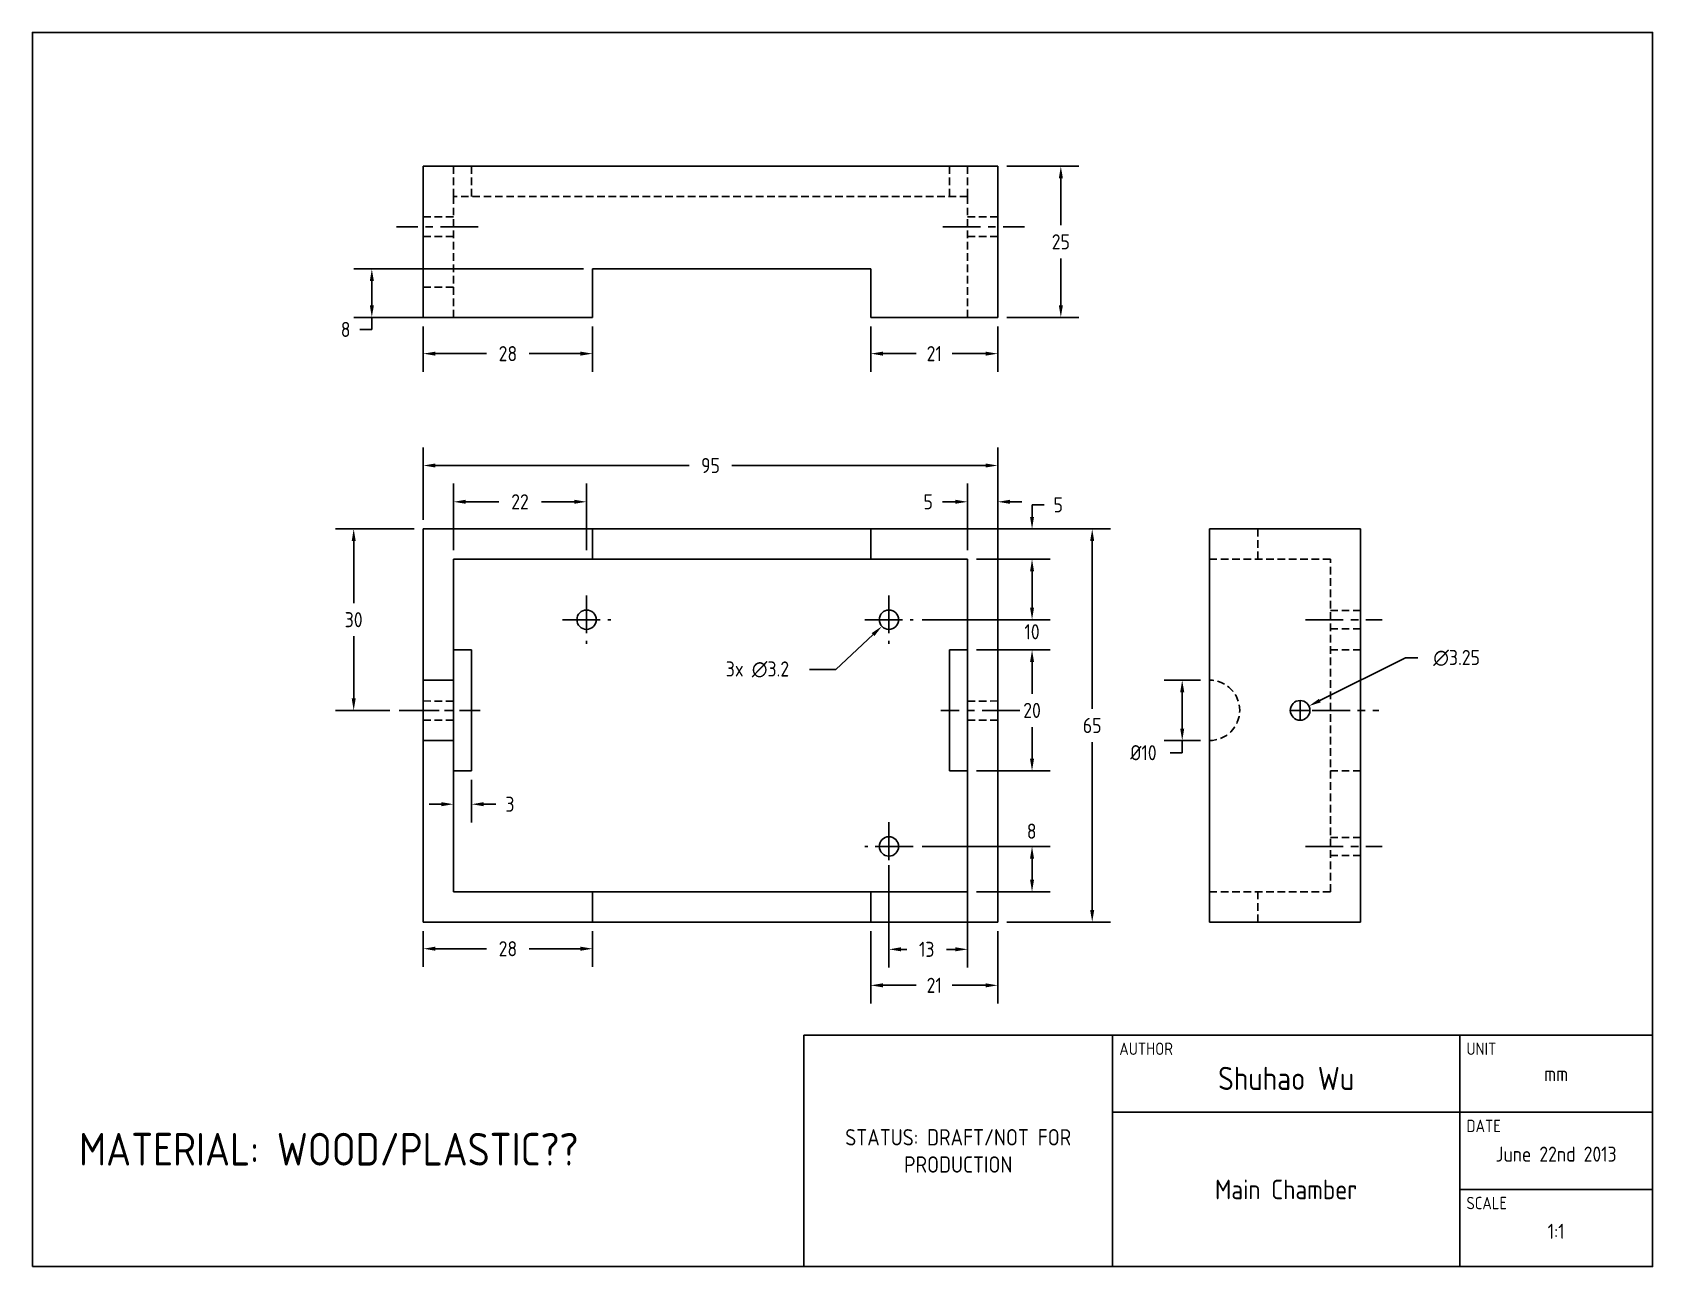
# Model space of a CAD drawing. Header units: inches. Extents: x -56 to 212, y -58 to 146.
import ezdxf
from ezdxf.enums import TextEntityAlignment as Align

# ---------------------------------------------------------------- set-up
doc = ezdxf.new("R2010")
doc.units = ezdxf.units.IN
doc.header["$LTSCALE"] = 5
doc.header["$MEASUREMENT"] = 0
doc.linetypes.add('CENTER', pattern=[2, 1.25, -0.25, 0.25, -0.25])
doc.linetypes.add('HIDDEN', pattern=[0.375, 0.25, -0.125])
for name, color, linetype in [('Centerlines', 1, 'CENTER'), ('dimensions', 7, 'Continuous'), ('HiddenLines', 7, 'HIDDEN'), ('TitleBlock', 7, 'Continuous')]:
    doc.layers.add(name, color=color, linetype=linetype)
doc.styles.get("Standard").update_dxf_attribs({"font": 'dim.shx'})
doc.dimstyles.get("Standard").update_dxf_attribs({"dimtxt": 2.5, "dimasz": 2, "dimexe": 3, "dimexo": 1.5, "dimgap": 1.5, "dimtad": 0, "dimtih": 1, "dimtoh": 1, "dimdec": 0, "dimzin": 0, "dimdsep": 46, "dimtxsty": 'Standard', "dimcen": -1.5, "dimadec": 0, "dimazin": 0, "dimtfac": 1, "dimtdec": 0, "dimtofl": 0, "dimtmove": 0, "dimatfit": 3, "dimfxl": 1, "dimtolj": 1, "dimtzin": 0, "dimarcsym": 0})

# ---------------------------------------------------------------- blocks, each defined once
blk = doc.blocks.new('*D1')
at = {"layer": 'Defpoints', "color": 0, "transparency": 16777216}
for p in [(8.26, 74.85), (8.26, 64.35), (103.26, 64.35)]:
    blk.add_point(p, dxfattribs=at)
at = {"layer": 'dimensions', "color": 0, "lineweight": -2, "transparency": 16777216}
for p, q in [((8.26, 65.85), (8.26, 77.85)), ((103.26, 65.85), (103.26, 77.85)), ((10.26, 74.85), (52.24, 74.85)), ((101.26, 74.85), (59.29, 74.85))]:
    blk.add_line(p, q, dxfattribs=at)
at = {"layer": 'dimensions', "color": 0, "transparency": 16777216}
for points in [[(10.26, 75.18), (10.26, 74.52), (8.26, 74.85)], [(101.26, 75.18), (101.26, 74.52), (103.26, 74.85)]]:
    blk.add_solid(points, dxfattribs=at)
at = {"layer": 'dimensions', "color": 0, "transparency": 16777216, "insert": (55.76, 74.85), "char_height": 2.5, "attachment_point": 5}
blk.add_mtext('\\A1;95', dxfattribs=at)
blk = doc.blocks.new('*D2')
at = {"layer": 'Defpoints', "color": 0, "transparency": 16777216}
for p in [(103.26, 64.35), (103.26, -0.65), (118.88, -0.65)]:
    blk.add_point(p, dxfattribs=at)
at = {"layer": 'dimensions', "color": 0, "lineweight": -2, "transparency": 16777216}
for p, q in [((104.76, 64.35), (121.88, 64.35)), ((118.88, 62.35), (118.88, 34.6)), ((118.88, 1.35), (118.88, 29.1)), ((104.76, -0.65), (121.88, -0.65))]:
    blk.add_line(p, q, dxfattribs=at)
at = {"layer": 'dimensions', "color": 0, "transparency": 16777216}
for points in [[(118.54, 62.35), (119.21, 62.35), (118.88, 64.35)], [(118.54, 1.35), (119.21, 1.35), (118.88, -0.65)]]:
    blk.add_solid(points, dxfattribs=at)
at = {"layer": 'dimensions', "color": 0, "transparency": 16777216, "insert": (118.88, 31.85), "char_height": 2.5, "attachment_point": 5}
blk.add_mtext('\\A1;65', dxfattribs=at)
blk = doc.blocks.new('*D3')
at = {"layer": 'Defpoints', "color": 0, "transparency": 16777216}
for p in [(103.26, 68.85), (98.26, 59.35), (103.26, 59.35)]:
    blk.add_point(p, dxfattribs=at)
at = {"layer": 'dimensions', "color": 0, "lineweight": -2, "transparency": 16777216}
for p, q in [((98.26, 60.85), (98.26, 71.85)), ((103.26, 60.85), (103.26, 71.85)), ((96.26, 68.85), (94.1, 68.85)), ((105.26, 68.85), (107.26, 68.85))]:
    blk.add_line(p, q, dxfattribs=at)
at = {"layer": 'dimensions', "color": 0, "transparency": 16777216}
for points in [[(96.26, 69.18), (96.26, 68.52), (98.26, 68.85)], [(105.26, 69.18), (105.26, 68.52), (103.26, 68.85)]]:
    blk.add_solid(points, dxfattribs=at)
at = {"layer": 'dimensions', "color": 0, "transparency": 16777216, "insert": (91.76, 68.85), "char_height": 2.5, "attachment_point": 5}
blk.add_mtext('\\A1;5', dxfattribs=at)
blk = doc.blocks.new('*D4')
at = {"layer": 'Defpoints', "color": 0, "transparency": 16777216}
for p in [(82.26, 99.35), (103.26, 99.35), (82.26, 93.35)]:
    blk.add_point(p, dxfattribs=at)
at = {"layer": 'dimensions', "color": 0, "lineweight": -2, "transparency": 16777216}
for p, q in [((82.26, 97.85), (82.26, 90.35)), ((103.26, 97.85), (103.26, 90.35)), ((84.26, 93.35), (89.78, 93.35)), ((101.26, 93.35), (95.75, 93.35))]:
    blk.add_line(p, q, dxfattribs=at)
at = {"layer": 'dimensions', "color": 0, "transparency": 16777216}
for points in [[(84.26, 93.68), (84.26, 93.02), (82.26, 93.35)], [(101.26, 93.68), (101.26, 93.02), (103.26, 93.35)]]:
    blk.add_solid(points, dxfattribs=at)
at = {"layer": 'dimensions', "color": 0, "transparency": 16777216, "insert": (92.76, 93.35), "char_height": 2.5, "attachment_point": 5}
blk.add_mtext('\\A1;21', dxfattribs=at)
blk = doc.blocks.new('*D5')
at = {"layer": 'Defpoints', "color": 0, "transparency": 16777216}
for p in [(8.26, 99.35), (36.26, 99.35), (8.26, 93.35)]:
    blk.add_point(p, dxfattribs=at)
at = {"layer": 'dimensions', "color": 0, "lineweight": -2, "transparency": 16777216}
for p, q in [((8.26, 97.85), (8.26, 90.35)), ((36.26, 97.85), (36.26, 90.35)), ((10.26, 93.35), (18.74, 93.35)), ((34.26, 93.35), (25.79, 93.35))]:
    blk.add_line(p, q, dxfattribs=at)
at = {"layer": 'dimensions', "color": 0, "transparency": 16777216}
for points in [[(10.26, 93.68), (10.26, 93.02), (8.26, 93.35)], [(34.26, 93.68), (34.26, 93.02), (36.26, 93.35)]]:
    blk.add_solid(points, dxfattribs=at)
at = {"layer": 'dimensions', "color": 0, "transparency": 16777216, "insert": (22.26, 93.35), "char_height": 2.5, "attachment_point": 5}
blk.add_mtext('\\A1;28', dxfattribs=at)
blk = doc.blocks.new('*D6')
at = {"layer": 'Defpoints', "color": 0, "transparency": 16777216}
for p in [(98.26, 64.35), (108.93, 64.35), (98.26, 59.35)]:
    blk.add_point(p, dxfattribs=at)
at = {"layer": 'dimensions', "color": 0, "lineweight": -2, "transparency": 16777216}
for p, q in [((108.93, 66.35), (108.93, 68.35)), ((108.93, 68.35), (110.93, 68.35)), ((99.76, 64.35), (111.93, 64.35)), ((99.76, 59.35), (111.93, 59.35)), ((108.93, 57.35), (108.93, 55.35))]:
    blk.add_line(p, q, dxfattribs=at)
at = {"layer": 'dimensions', "color": 0, "transparency": 16777216}
for points in [[(108.6, 66.35), (109.26, 66.35), (108.93, 64.35)], [(108.6, 57.35), (109.26, 57.35), (108.93, 59.35)]]:
    blk.add_solid(points, dxfattribs=at)
at = {"layer": 'dimensions', "color": 0, "transparency": 16777216, "insert": (113.26, 68.35), "char_height": 2.5, "attachment_point": 5}
blk.add_mtext('\\A1;5', dxfattribs=at)
blk = doc.blocks.new('*D7')
at = {"layer": 'Defpoints', "color": 0, "transparency": 16777216}
for p in [(103.26, 124.35), (103.26, 99.35), (113.69, 99.35)]:
    blk.add_point(p, dxfattribs=at)
at = {"layer": 'dimensions', "color": 0, "lineweight": -2, "transparency": 16777216}
for p, q in [((104.76, 124.35), (116.69, 124.35)), ((113.69, 122.35), (113.69, 114.6)), ((113.69, 101.35), (113.69, 109.1)), ((104.76, 99.35), (116.69, 99.35))]:
    blk.add_line(p, q, dxfattribs=at)
at = {"layer": 'dimensions', "color": 0, "transparency": 16777216}
for points in [[(113.36, 122.35), (114.03, 122.35), (113.69, 124.35)], [(113.36, 101.35), (114.03, 101.35), (113.69, 99.35)]]:
    blk.add_solid(points, dxfattribs=at)
at = {"layer": 'dimensions', "color": 0, "transparency": 16777216, "insert": (113.69, 111.85), "char_height": 2.5, "attachment_point": 5}
blk.add_mtext('\\A1;25', dxfattribs=at)
blk = doc.blocks.new('*D8')
at = {"layer": 'Defpoints', "color": 0, "transparency": 16777216}
for p in [(36.26, 107.35), (-0.24, 99.35), (36.26, 99.35)]:
    blk.add_point(p, dxfattribs=at)
at = {"layer": 'dimensions', "color": 0, "lineweight": -2, "transparency": 16777216}
for p, q in [((34.76, 107.35), (-3.24, 107.35)), ((-0.24, 105.35), (-0.24, 101.35)), ((34.76, 99.35), (-3.24, 99.35)), ((-0.24, 99.35), (-0.24, 97.35)), ((-0.24, 97.35), (-2.24, 97.35))]:
    blk.add_line(p, q, dxfattribs=at)
at = {"layer": 'dimensions', "color": 0, "transparency": 16777216}
for points in [[(-0.57, 105.35), (0.1, 105.35), (-0.24, 107.35)], [(-0.57, 101.35), (0.1, 101.35), (-0.24, 99.35)]]:
    blk.add_solid(points, dxfattribs=at)
at = {"layer": 'dimensions', "color": 0, "transparency": 16777216, "insert": (-4.57, 97.35), "char_height": 2.5, "attachment_point": 5}
blk.add_mtext('\\A1;8', dxfattribs=at)
blk = doc.blocks.new('*D9')
at = {"layer": 'Defpoints', "color": 0, "transparency": 16777216}
for p in [(8.26, 64.35), (-3.24, 34.35), (4.26, 34.35)]:
    blk.add_point(p, dxfattribs=at)
at = {"layer": 'dimensions', "color": 0, "lineweight": -2, "transparency": 16777216}
for p, q in [((6.76, 64.35), (-6.24, 64.35)), ((-3.24, 62.35), (-3.24, 52.1)), ((-3.24, 36.35), (-3.24, 46.6)), ((2.76, 34.35), (-6.24, 34.35))]:
    blk.add_line(p, q, dxfattribs=at)
at = {"layer": 'dimensions', "color": 0, "transparency": 16777216}
for points in [[(-3.57, 62.35), (-2.9, 62.35), (-3.24, 64.35)], [(-3.57, 36.35), (-2.9, 36.35), (-3.24, 34.35)]]:
    blk.add_solid(points, dxfattribs=at)
at = {"layer": 'dimensions', "color": 0, "transparency": 16777216, "insert": (-3.24, 49.35), "char_height": 2.5, "attachment_point": 5}
blk.add_mtext('\\A1;30', dxfattribs=at)
blk = doc.blocks.new('*D10')
at = {"layer": 'Defpoints', "color": 0, "transparency": 16777216}
for p in [(138.26, 39.35), (133.76, 29.35), (138.26, 29.35)]:
    blk.add_point(p, dxfattribs=at)
at = {"layer": 'dimensions', "color": 0, "lineweight": -2, "transparency": 16777216}
for p, q in [((136.76, 39.35), (130.76, 39.35)), ((133.76, 37.35), (133.76, 31.35)), ((136.76, 29.35), (130.76, 29.35)), ((133.76, 27.35), (131.76, 27.35)), ((133.76, 29.35), (133.76, 27.35))]:
    blk.add_line(p, q, dxfattribs=at)
at = {"layer": 'dimensions', "color": 0, "transparency": 16777216}
for points in [[(133.43, 37.35), (134.1, 37.35), (133.76, 39.35)], [(133.43, 31.35), (134.1, 31.35), (133.76, 29.35)]]:
    blk.add_solid(points, dxfattribs=at)
at = {"layer": 'dimensions', "color": 0, "transparency": 16777216, "insert": (127.35, 27.35), "char_height": 2.5, "attachment_point": 5}
blk.add_mtext('\\A1;%%C10', dxfattribs=at)
blk = doc.blocks.new('TITLEBLOCK')
for p, q in [((25.5, 4), (20, 4)), ((20, 2.5), (20, 4)), ((22, 2.5), (22, 4)), ((24.25, 2.5), (24.25, 4)), ((25.5, 2.5), (25.5, 4)), ((25.5, 3.5), (22, 3.5)), ((24.25, 3), (25.5, 3))]:
    blk.add_line(p, q)
blk.add_lwpolyline([(15, 2.5), (25.5, 2.5), (25.5, 10.5), (15, 10.5)], close=True)
for s, p in [('AUTHOR', (22.044, 3.872)), ('UNIT', (24.294, 3.872)), ('DATE', (24.294, 3.372)), ('SCALE', (24.294, 2.872))]:
    blk.add_text(s, height=0.08).set_placement(p)
blk.add_text('Shuhao Wu', height=0.15).set_placement((23.125, 3.72), align=Align.MIDDLE_CENTER)
blk = doc.blocks.new('*D12')
at = {"color": 0, "lineweight": -2, "transparency": 16777216}
for p, q in [((83.76, 49.35), (86.76, 49.35)), ((85.26, 47.85), (85.26, 50.85)), ((76.49, 41.12), (82.64, 46.89)), ((72.11, 41.12), (76.49, 41.12))]:
    blk.add_line(p, q, dxfattribs=at)
at = {"color": 0, "transparency": 16777216}
blk.add_solid([(82.41, 47.13), (82.87, 46.64), (84.1, 48.26)], dxfattribs=at)
at = {"layer": 'Defpoints', "color": 0, "transparency": 16777216}
for p in [(84.1, 48.26), (86.43, 50.45)]:
    blk.add_point(p, dxfattribs=at)
at = {"color": 0, "transparency": 16777216, "insert": (63.53, 41.12), "char_height": 2.5, "attachment_point": 5}
blk.add_mtext('\\A1;3x ∅3.2', dxfattribs=at)
blk = doc.blocks.new('*D13')
at = {"color": 0, "lineweight": -2, "transparency": 16777216}
for p, q in [((13.26, 60.85), (13.26, 71.85)), ((35.26, 60.85), (35.26, 71.85)), ((15.26, 68.85), (20.74, 68.85)), ((33.26, 68.85), (27.79, 68.85))]:
    blk.add_line(p, q, dxfattribs=at)
at = {"color": 0, "transparency": 16777216}
for points in [[(15.26, 69.18), (15.26, 68.52), (13.26, 68.85)], [(33.26, 69.18), (33.26, 68.52), (35.26, 68.85)]]:
    blk.add_solid(points, dxfattribs=at)
at = {"layer": 'Defpoints', "color": 0, "transparency": 16777216}
for p in [(35.26, 68.85), (13.26, 59.35), (35.26, 59.35)]:
    blk.add_point(p, dxfattribs=at)
at = {"color": 0, "transparency": 16777216, "insert": (24.26, 68.85), "char_height": 2.5, "attachment_point": 5}
blk.add_mtext('\\A1;22', dxfattribs=at)
blk = doc.blocks.new('*D14')
at = {"color": 0, "lineweight": -2, "transparency": 16777216}
for p, q in [((85.26, 8.75), (85.26, -8.17)), ((98.26, 8.85), (98.26, -8.17)), ((87.26, -5.17), (88.22, -5.17)), ((96.26, -5.17), (94.79, -5.17))]:
    blk.add_line(p, q, dxfattribs=at)
at = {"color": 0, "transparency": 16777216}
for points in [[(87.26, -4.83), (87.26, -5.5), (85.26, -5.17)], [(96.26, -4.83), (96.26, -5.5), (98.26, -5.17)]]:
    blk.add_solid(points, dxfattribs=at)
at = {"layer": 'Defpoints', "color": 0, "transparency": 16777216}
for p in [(85.26, 10.25), (98.26, 10.35), (85.26, -5.17)]:
    blk.add_point(p, dxfattribs=at)
at = {"color": 0, "transparency": 16777216, "insert": (91.51, -5.17), "char_height": 2.5, "attachment_point": 5}
blk.add_mtext('\\A1;13', dxfattribs=at)
blk = doc.blocks.new('*D15')
at = {"color": 0, "lineweight": -2, "transparency": 16777216}
for p, q in [((99.76, 59.35), (111.93, 59.35)), ((108.93, 57.35), (108.93, 51.35)), ((90.76, 49.35), (111.93, 49.35))]:
    blk.add_line(p, q, dxfattribs=at)
at = {"color": 0, "transparency": 16777216}
for points in [[(108.6, 57.35), (109.26, 57.35), (108.93, 59.35)], [(108.6, 51.35), (109.26, 51.35), (108.93, 49.35)]]:
    blk.add_solid(points, dxfattribs=at)
at = {"layer": 'Defpoints', "color": 0, "transparency": 16777216}
for p in [(98.26, 59.35), (89.26, 49.35), (108.93, 49.35)]:
    blk.add_point(p, dxfattribs=at)
at = {"color": 0, "transparency": 16777216, "insert": (108.93, 47.35), "char_height": 2.5, "attachment_point": 5}
blk.add_mtext('\\A1;10', dxfattribs=at)
blk = doc.blocks.new('*D16')
at = {"color": 0, "lineweight": -2, "transparency": 16777216}
for p, q in [((90.76, 11.85), (111.93, 11.85)), ((108.93, 6.35), (108.93, 9.85)), ((99.76, 4.35), (111.93, 4.35))]:
    blk.add_line(p, q, dxfattribs=at)
at = {"color": 0, "transparency": 16777216}
for points in [[(108.6, 9.85), (109.26, 9.85), (108.93, 11.85)], [(108.6, 6.35), (109.26, 6.35), (108.93, 4.35)]]:
    blk.add_solid(points, dxfattribs=at)
at = {"layer": 'Defpoints', "color": 0, "transparency": 16777216}
for p in [(89.26, 11.85), (108.93, 11.85), (98.26, 4.35)]:
    blk.add_point(p, dxfattribs=at)
at = {"color": 0, "transparency": 16777216, "insert": (108.87, 14.37), "char_height": 2.5, "attachment_point": 5}
blk.add_mtext('\\A1;8', dxfattribs=at)
blk = doc.blocks.new('*D17')
at = {"color": 0, "lineweight": -2, "transparency": 16777216}
for p, q in [((8.26, -2.15), (8.26, -8.07)), ((36.26, -2.15), (36.26, -8.07)), ((10.26, -5.07), (18.74, -5.07)), ((34.26, -5.07), (25.79, -5.07))]:
    blk.add_line(p, q, dxfattribs=at)
at = {"color": 0, "transparency": 16777216}
for points in [[(10.26, -4.73), (10.26, -5.4), (8.26, -5.07)], [(34.26, -4.73), (34.26, -5.4), (36.26, -5.07)]]:
    blk.add_solid(points, dxfattribs=at)
at = {"layer": 'Defpoints', "color": 0, "transparency": 16777216}
for p in [(8.26, -0.65), (36.26, -0.65), (36.26, -5.07)]:
    blk.add_point(p, dxfattribs=at)
at = {"color": 0, "transparency": 16777216, "insert": (22.26, -5.07), "char_height": 2.5, "attachment_point": 5}
blk.add_mtext('\\A1;28', dxfattribs=at)
blk = doc.blocks.new('*D18')
at = {"color": 0, "lineweight": -2, "transparency": 16777216}
for p, q in [((82.26, -2.15), (82.26, -14.12)), ((103.26, -2.15), (103.26, -14.12)), ((84.26, -11.12), (89.78, -11.12)), ((101.26, -11.12), (95.75, -11.12))]:
    blk.add_line(p, q, dxfattribs=at)
at = {"color": 0, "transparency": 16777216}
for points in [[(84.26, -10.79), (84.26, -11.46), (82.26, -11.12)], [(101.26, -10.79), (101.26, -11.46), (103.26, -11.12)]]:
    blk.add_solid(points, dxfattribs=at)
at = {"layer": 'Defpoints', "color": 0, "transparency": 16777216}
for p in [(82.26, -0.65), (103.26, -0.65), (82.26, -11.12)]:
    blk.add_point(p, dxfattribs=at)
at = {"color": 0, "transparency": 16777216, "insert": (92.76, -11.12), "char_height": 2.5, "attachment_point": 5}
blk.add_mtext('\\A1;21', dxfattribs=at)
blk = doc.blocks.new('*D19')
at = {"layer": 'Defpoints', "color": 0, "transparency": 16777216}
for p in [(98.26, 44.35), (98.26, 24.35), (108.93, 24.35)]:
    blk.add_point(p, dxfattribs=at)
at = {"layer": 'dimensions', "color": 0, "lineweight": -2, "transparency": 16777216}
for p, q in [((99.76, 44.35), (111.93, 44.35)), ((108.93, 42.35), (108.93, 37.1)), ((108.93, 26.35), (108.93, 31.6)), ((99.76, 24.35), (111.93, 24.35))]:
    blk.add_line(p, q, dxfattribs=at)
at = {"layer": 'dimensions', "color": 0, "transparency": 16777216}
for points in [[(108.6, 42.35), (109.26, 42.35), (108.93, 44.35)], [(108.6, 26.35), (109.26, 26.35), (108.93, 24.35)]]:
    blk.add_solid(points, dxfattribs=at)
at = {"layer": 'dimensions', "color": 0, "transparency": 16777216, "insert": (108.93, 34.35), "char_height": 2.5, "attachment_point": 5}
blk.add_mtext('\\A1;20', dxfattribs=at)
blk = doc.blocks.new('*D20')
at = {"layer": 'Defpoints', "color": 0, "transparency": 16777216}
for p in [(13.26, 24.35), (16.26, 24.35), (16.26, 18.83)]:
    blk.add_point(p, dxfattribs=at)
at = {"layer": 'dimensions', "color": 0, "lineweight": -2, "transparency": 16777216}
for p, q in [((13.26, 22.85), (13.26, 15.83)), ((16.26, 22.85), (16.26, 15.83)), ((11.26, 18.83), (9.26, 18.83)), ((18.26, 18.83), (20.26, 18.83))]:
    blk.add_line(p, q, dxfattribs=at)
at = {"layer": 'dimensions', "color": 0, "transparency": 16777216}
for points in [[(11.26, 19.17), (11.26, 18.5), (13.26, 18.83)], [(18.26, 19.17), (18.26, 18.5), (16.26, 18.83)]]:
    blk.add_solid(points, dxfattribs=at)
at = {"layer": 'dimensions', "color": 0, "transparency": 16777216, "insert": (22.6, 18.83), "char_height": 2.5, "attachment_point": 5}
blk.add_mtext('\\A1;3', dxfattribs=at)
blk = doc.blocks.new('*D21')
at = {"layer": 'Defpoints', "color": 0, "transparency": 16777216}
for p in [(154.72, 35.07), (151.81, 33.63)]:
    blk.add_point(p, dxfattribs=at)
at = {"layer": 'dimensions', "color": 0, "lineweight": -2, "transparency": 16777216}
for p, q in [((170.7, 43.02), (156.51, 35.96)), ((172.7, 43.02), (170.7, 43.02)), ((153.26, 32.85), (153.26, 35.85)), ((151.76, 34.35), (154.76, 34.35))]:
    blk.add_line(p, q, dxfattribs=at)
at = {"layer": 'dimensions', "color": 0, "transparency": 16777216}
blk.add_solid([(156.36, 36.26), (156.66, 35.67), (154.72, 35.07)], dxfattribs=at)
at = {"layer": 'dimensions', "color": 0, "transparency": 16777216, "insert": (179.14, 43.02), "char_height": 2.5, "attachment_point": 5}
blk.add_mtext('\\A1;∅3.25', dxfattribs=at)

msp = doc.modelspace()

# ---------------------------------------------------------------- linework, layer by layer
for p, q in [((103.264, 124.351), (8.264, 124.351)), ((8.264, 124.351), (8.264, 99.351)), ((103.264, 99.351), (103.264, 124.351)), ((36.264, 99.351), (36.264, 107.351)), ((82.264, 107.351), (36.264, 107.351)), ((82.264, 99.351), (82.264, 107.351)), ((8.264, 99.351), (36.264, 99.351)), ((82.264, 99.351), (103.264, 99.351)), ((103.264, 64.351), (8.264, 64.351)), ((8.264, 64.351), (8.264, -0.649)), ((36.264, 64.351), (36.264, 59.351)), ((82.264, 64.351), (82.264, 59.351)), ((103.264, -0.649), (103.264, 64.351)), ((138.264, -0.649), (138.264, 64.351)), ((138.264, 64.351), (163.264, 64.351)), ((163.264, -0.649), (163.264, 64.351)), ((98.264, 59.351), (13.264, 59.351)), ((13.264, 59.351), (13.264, 4.351)), ((98.264, 4.351), (98.264, 59.351)), ((13.264, 44.351), (16.264, 44.351)), ((16.264, 44.351), (16.264, 24.351)), ((98.264, 44.351), (95.264, 44.351)), ((95.264, 44.351), (95.264, 24.351)), ((13.264, 39.351), (13.264, 40.351)), ((8.264, 39.351), (13.264, 39.351)), ((8.264, 29.351), (13.264, 29.351)), ((16.264, 24.351), (13.264, 24.351)), ((95.264, 24.351), (98.264, 24.351)), ((13.264, 4.351), (98.264, 4.351)), ((36.264, 4.351), (36.264, -0.649)), ((82.264, 4.351), (82.264, -0.649)), ((8.264, -0.649), (103.264, -0.649)), ((138.264, -0.649), (163.264, -0.649))]:
    msp.add_line(p, q)
for centre, radius in [((35.264, 49.351), 1.6), ((85.264, 49.351), 1.6), ((153.264, 34.351), 1.625), ((85.264, 11.851), 1.6)]:
    msp.add_circle(centre, radius)
at = {"layer": 'Centerlines'}
for p, q in [((17.37, 114.351), (3.826, 114.351)), ((94.159, 114.351), (107.703, 114.351)), ((35.264, 53.351), (35.264, 45.351)), ((85.264, 53.351), (85.264, 45.351)), ((31.264, 49.351), (39.264, 49.351)), ((81.264, 49.351), (89.264, 49.351)), ((154.136, 49.351), (166.814, 49.351)), ((4.264, 34.351), (17.264, 34.351)), ((4.622, 34.351), (17.668, 34.351)), ((106.907, 34.351), (93.861, 34.351)), ((155.264, 34.351), (166.264, 34.351)), ((154.136, 11.851), (166.814, 11.851))]:
    msp.add_line(p, q, dxfattribs=at)
at = {"layer": 'Centerlines', "linetype": 'CENTER'}
for p, q in [((85.264, 15.851), (85.264, 7.851)), ((89.264, 11.851), (81.264, 11.851))]:
    msp.add_line(p, q, dxfattribs=at)
at = {"layer": 'HiddenLines'}
for p, q in [((13.264, 119.351), (13.264, 124.351)), ((16.264, 119.351), (16.264, 124.351)), ((95.264, 119.351), (95.264, 124.351)), ((98.264, 119.351), (98.264, 124.351)), ((98.264, 119.351), (13.264, 119.351)), ((13.264, 119.351), (13.264, 99.351)), ((98.264, 99.351), (98.264, 119.351)), ((8.264, 115.976), (13.264, 115.976)), ((103.264, 115.976), (98.264, 115.976)), ((8.264, 112.726), (13.264, 112.726)), ((103.264, 112.726), (98.264, 112.726)), ((8.264, 104.351), (13.264, 104.351)), ((146.264, 59.351), (146.264, 64.351)), ((138.264, 59.351), (158.264, 59.351)), ((158.264, 4.351), (158.264, 59.351)), ((158.264, 50.851), (163.264, 50.851)), ((158.264, 47.851), (163.264, 47.851)), ((158.264, 44.351), (163.264, 44.351)), ((8.264, 35.903), (13.264, 35.896)), ((103.264, 35.903), (98.264, 35.896)), ((8.264, 32.726), (13.264, 32.726)), ((103.264, 32.726), (98.264, 32.726)), ((8.264, 29.351), (13.264, 29.351)), ((158.264, 24.351), (163.264, 24.351)), ((158.264, 13.351), (163.264, 13.351)), ((158.264, 10.351), (163.264, 10.351)), ((138.264, 4.351), (158.264, 4.351)), ((146.264, 4.351), (146.264, -0.649))]:
    msp.add_line(p, q, dxfattribs=at)
msp.add_arc((138.264, 34.351), 5, 270, 90, dxfattribs=at)

# ---------------------------------------------------------------- block references
at = {"layer": 'TitleBlock', "xscale": 25.51516701666927, "yscale": 25.51516701666927, "zscale": 25.51516701666927}
msp.add_blockref('TITLEBLOCK', (-439.094, -121.429), dxfattribs=at)

# ---------------------------------------------------------------- texts
at = {"layer": 'TitleBlock'}
for s, p in [('mm', (195.596, -25.747)), ('June 22nd 2013', (195.596, -39.044)), ('1:1', (195.596, -51.802))]:
    msp.add_text(s, height=2.484, dxfattribs=at).set_placement(p, align=Align.MIDDLE_CENTER)
msp.add_text('MATERIAL: WOOD/PLASTIC??', height=5.4, dxfattribs=at).set_placement((-48.667, -40.929))
at = {"layer": 'TitleBlock', "attachment_point": 5}
for s, width, insert, char_height in [('STATUS: DRAFT/NOT FOR PRODUCTION', 47.25031, (96.725, -38.504), 2.7), ('Main Chamber', 53.1566, (150.945, -44.883), 3.24)]:
    msp.add_mtext_dynamic_manual_height_columns(s, width=width, gutter_width=15, heights=[0], dxfattribs=dict(at, insert=insert, char_height=char_height))

# ---------------------------------------------------------------- dimensions: what is measured, and where the dimension line sits
for base, p1, p2, picture, middle in [((35.264, 68.851), (13.264, 59.351), (35.264, 59.351), '*D13', (24.264, 68.851)), ((36.264, -5.066), (8.264, -0.649), (36.264, -0.649), '*D17', (22.264, -5.066)), ((82.264, -11.123), (103.264, -0.649), (82.264, -0.649), '*D18', (92.764, -11.123))]:
    dim = msp.add_linear_dim(base=base, p1=p1, p2=p2, dimstyle='Standard')
    dim.commit()
    dim.dimension.update_dxf_attribs({"geometry": picture, "text_midpoint": middle})
for base, p1, p2, picture, middle in [((108.931, 49.351), (98.264, 59.351), (89.264, 49.351), '*D15', (108.931, 47.351)), ((108.931073706, 11.850521681), (98.264407039, 4.350521681), (89.264407039, 11.850521681), '*D16', (108.873804035, 14.370504219))]:
    dim = msp.add_linear_dim(base=base, p1=p1, p2=p2, angle=90, dimstyle='Standard', override={"dimtmove": 2})
    dim.commit()
    dim.dimension.update_dxf_attribs({"geometry": picture, "text_midpoint": middle, "dimtype": 160})
dim = msp.add_diameter_dim_2p(p1=(86.431, 50.445), p2=(84.097, 48.256), text='3x <>', dimstyle='Standard', override={"dimdec": 1})
dim.commit()
dim.dimension.update_dxf_attribs({"geometry": '*D12', "text_midpoint": (63.528, 41.122), "dimtype": 163})
dim = msp.add_linear_dim(base=(85.264, -5.166), p1=(98.264, 10.351), p2=(85.264, 10.251), dimstyle='Standard')
dim.commit()
dim.dimension.update_dxf_attribs({"geometry": '*D14', "text_midpoint": (91.505, -5.166), "dimtype": 160})
at = {"layer": 'dimensions'}
for base, p1, p2, picture, middle in [((113.693, 99.351), (103.264, 124.351), (103.264, 99.351), '*D7', (113.693, 111.851)), ((-0.236, 99.351), (36.264, 107.351), (36.264, 99.351), '*D8', (-4.569, 97.351)), ((-3.236, 34.351), (8.264, 64.351), (4.264, 34.351), '*D9', (-3.236, 49.351)), ((108.931, 24.351), (98.264, 44.351), (98.264, 24.351), '*D19', (108.931, 34.351))]:
    dim = msp.add_linear_dim(base=base, p1=p1, p2=p2, angle=90, dimstyle='Standard', dxfattribs=at)
    dim.commit()
    dim.dimension.update_dxf_attribs({"geometry": picture, "text_midpoint": middle})
for base, p1, p2, picture, middle in [((8.264, 93.351), (36.264, 99.351), (8.264, 99.351), '*D5', (22.264, 93.351)), ((82.264, 93.351), (103.264, 99.351), (82.264, 99.351), '*D4', (92.764, 93.351)), ((16.264, 18.834), (13.264, 24.351), (16.264, 24.351), '*D20', (22.598, 18.834))]:
    dim = msp.add_linear_dim(base=base, p1=p1, p2=p2, dimstyle='Standard', dxfattribs=at)
    dim.commit()
    dim.dimension.update_dxf_attribs({"geometry": picture, "text_midpoint": middle})
for base, p1, p2, picture, middle in [((8.264, 74.851), (103.264, 64.351), (8.264, 64.351), '*D1', (55.764, 74.851)), ((103.264, 68.851), (98.264, 59.351), (103.264, 59.351), '*D3', (91.764, 68.851))]:
    dim = msp.add_linear_dim(base=base, p1=p1, p2=p2, dimstyle='Standard', dxfattribs=at)
    dim.commit()
    dim.dimension.update_dxf_attribs({"geometry": picture, "text_midpoint": middle, "dimtype": 160})
for base, p1, p2, picture, middle in [((108.931, 64.351), (98.264, 59.351), (98.264, 64.351), '*D6', (113.264, 68.351)), ((118.878, -0.649), (103.264, 64.351), (103.264, -0.649), '*D2', (118.878, 31.851))]:
    dim = msp.add_linear_dim(base=base, p1=p1, p2=p2, angle=90, dimstyle='Standard', dxfattribs=at)
    dim.commit()
    dim.dimension.update_dxf_attribs({"geometry": picture, "text_midpoint": middle, "dimtype": 160})
dim = msp.add_diameter_dim_2p(p1=(151.809, 33.627), p2=(154.72, 35.074), dimstyle='Standard', override={"dimdec": 2}, dxfattribs=at)
dim.commit()
dim.dimension.update_dxf_attribs({"geometry": '*D21', "text_midpoint": (179.145, 43.019), "dimtype": 163})
dim = msp.add_linear_dim(base=(133.764, 29.351), p1=(138.264, 39.351), p2=(138.264, 29.351), angle=90, text='%%C<>', dimstyle='Standard', dxfattribs=at)
dim.commit()
dim.dimension.update_dxf_attribs({"geometry": '*D10', "text_midpoint": (127.348, 27.351)})

doc.saveas('drawing.dxf')
